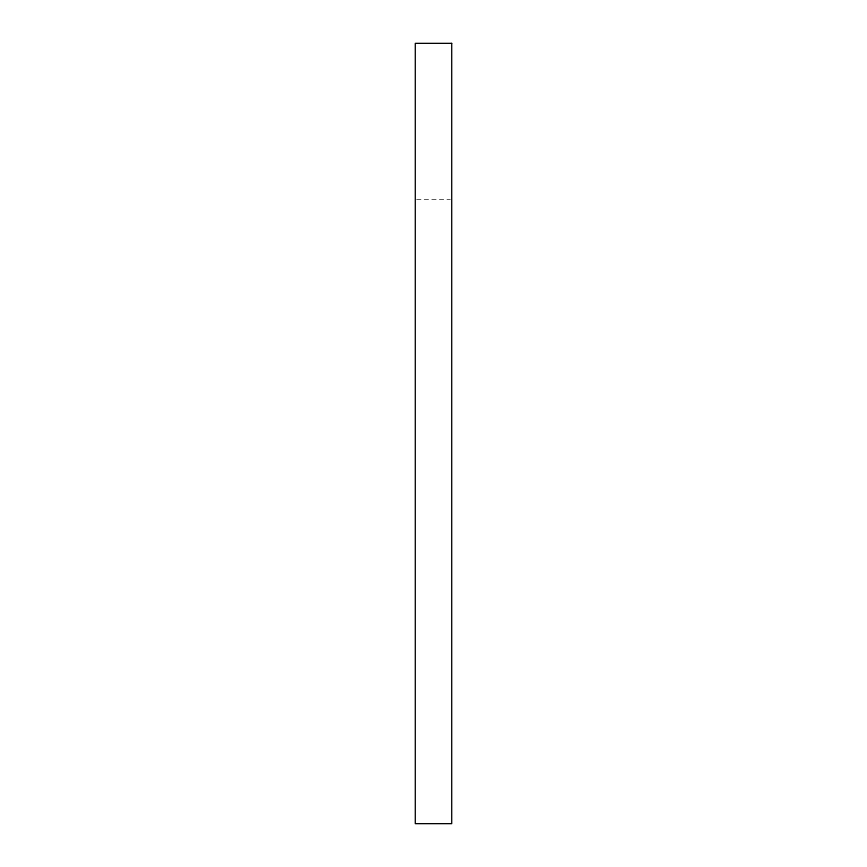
<?xml version="1.0" encoding="UTF-8"?>
<svg xmlns="http://www.w3.org/2000/svg" width="867" height="867" viewBox="0 0 867 867"><rect width="100%" height="100%" fill="white"/><g stroke="black" fill="none" stroke-linecap="round" stroke-linejoin="round"><path stroke-width="0.65" stroke-dasharray="4.33 3.25" d="M416.637 199.41L450.363 199.41"/><path stroke-width="1.3" d="M451.707 43.35L415.293 43.35L415.293 823.65L451.707 823.65L451.707 43.35"/></g></svg>
